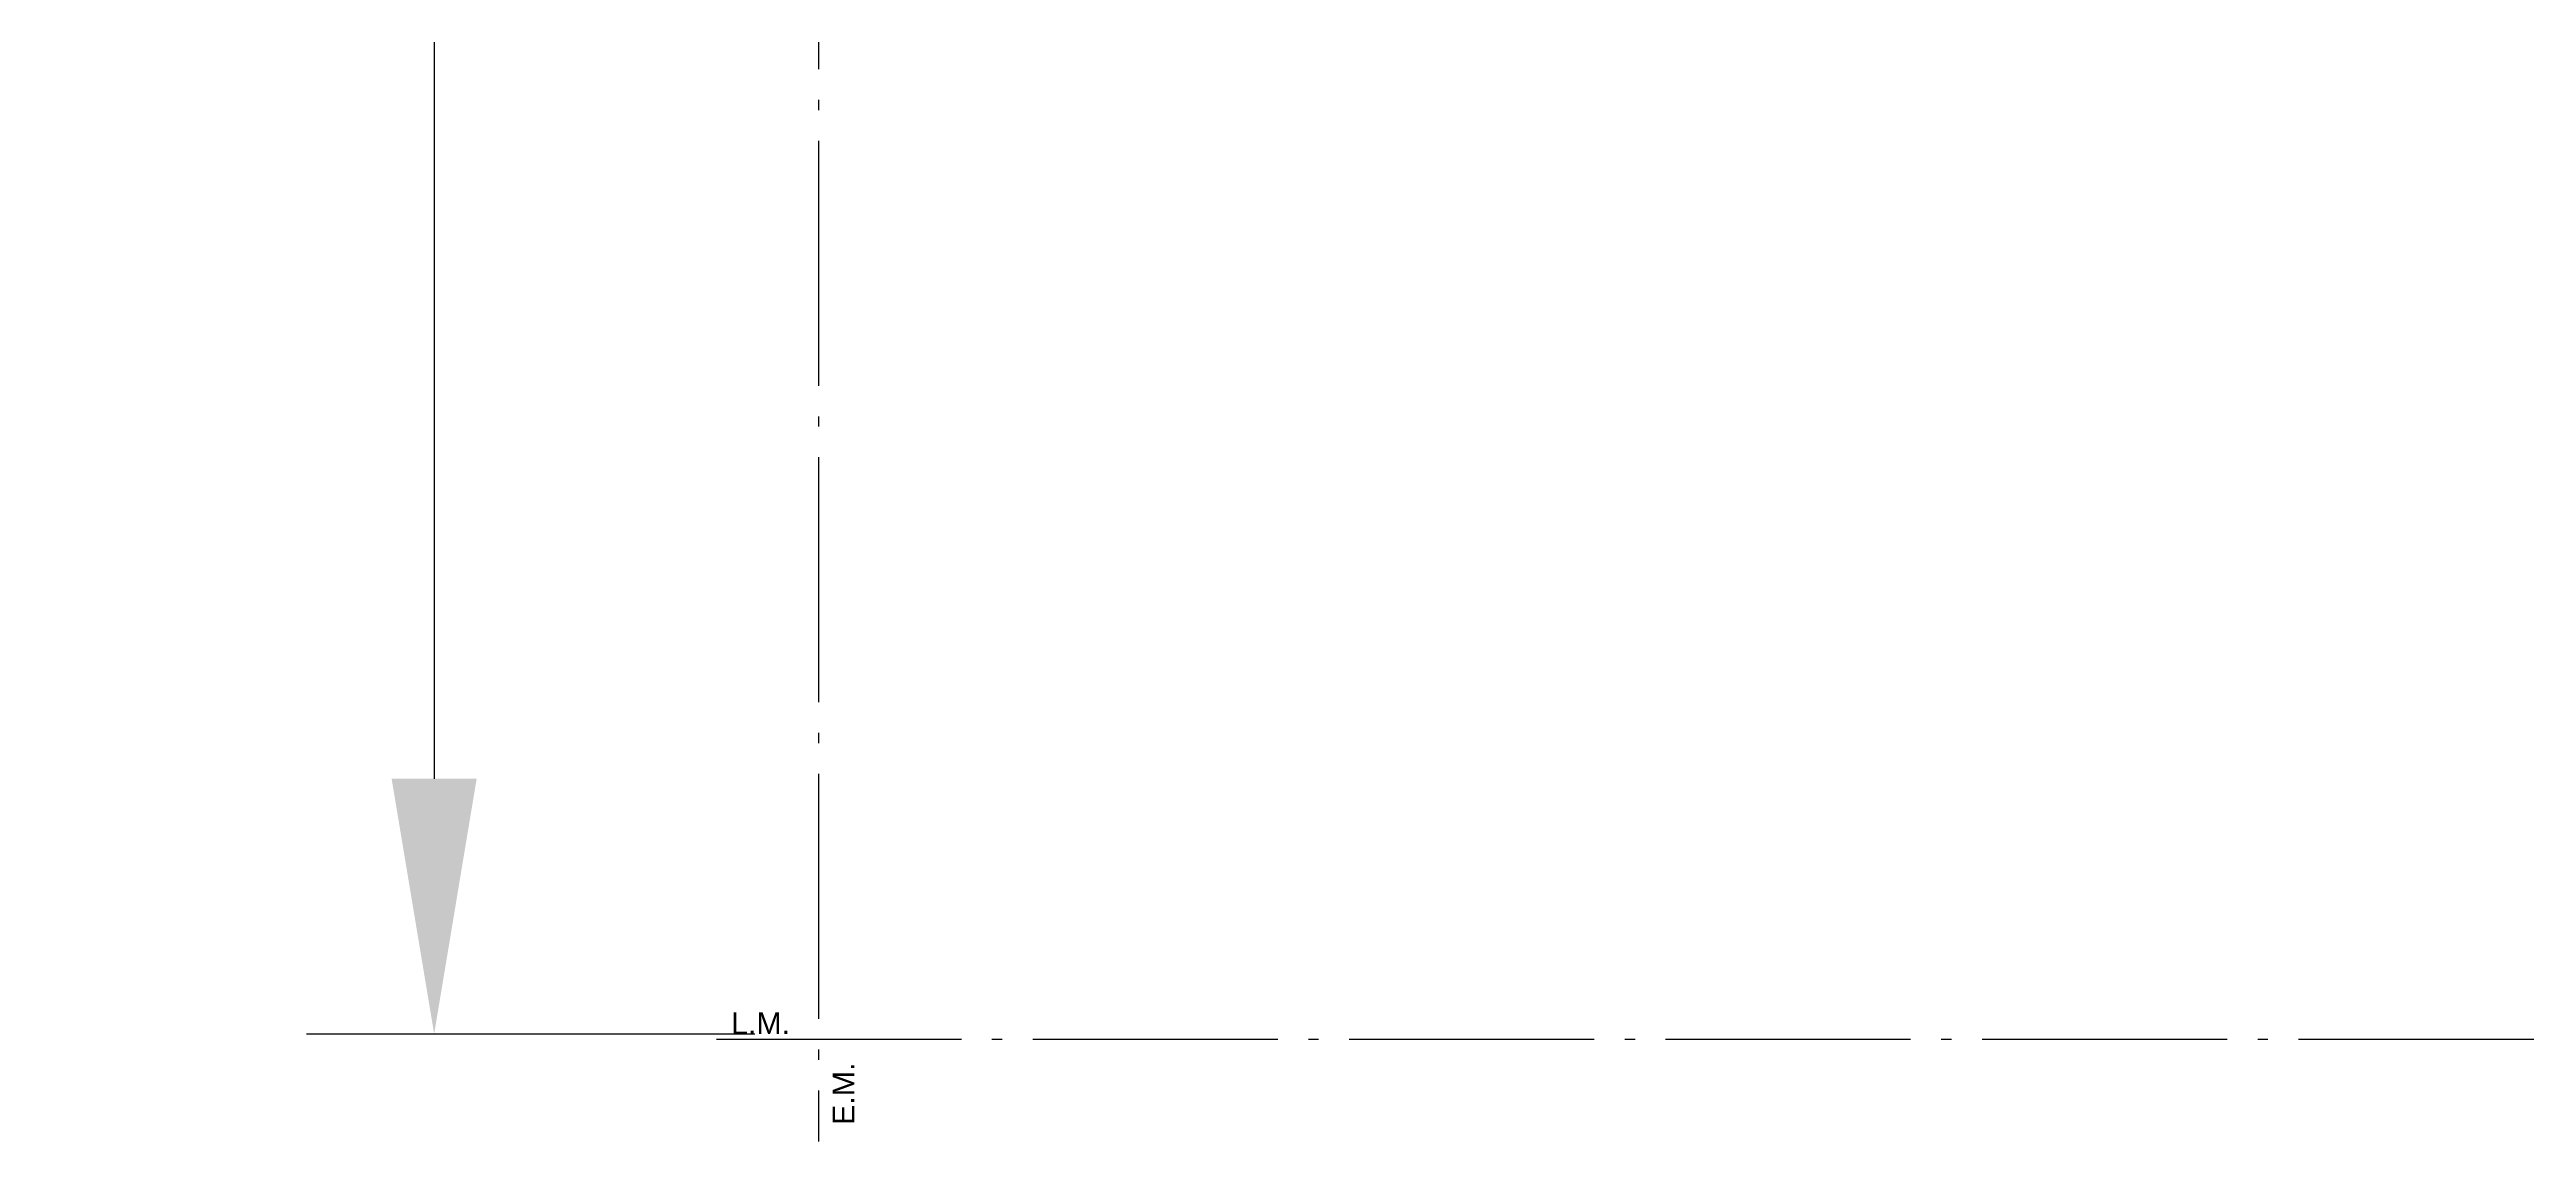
# Model space of a CAD drawing. Header units: millimetres. Extents: x 2359 to 2651, y 2020 to 2122.
# Drawn here: x 2437.76 to 2462.03, y 2068.19 to 2078.88 of the extents above; entities that cross this region are included whole.
import ezdxf

# ---------------------------------------------------------------- set-up
doc = ezdxf.new("R2010")
doc.units = ezdxf.units.MM
doc.linetypes.add('ACAD_ISO04W100', pattern=[30, 24, -3, 0, -3])
doc.layers.get('0').update_dxf_attribs({"color": 4})
doc.styles.get("Standard").update_dxf_attribs({"font": 'arial.ttf'})
doc.dimstyles.new('ISO-25', dxfattribs={"dimtxt": 2.5, "dimasz": 2.5, "dimexe": 1.25, "dimexo": 0.625, "dimtad": 1, "dimtxsty": 'Standard', "dimcen": 2.5, "dimadec": 0, "dimazin": 0, "dimtfac": 1, "dimtmove": 0, "dimatfit": 3, "dimfxl": 1, "dimarcsym": 0})

# ---------------------------------------------------------------- blocks, each defined once
blk = doc.blocks.new('*D49')
at = {"color": 0, "lineweight": -2, "transparency": 16777216}
for p, q in [((2444.673, 2107.99), (2440.283, 2107.99)), ((2441.533, 2105.49), (2441.533, 2071.741)), ((2444.673, 2069.241), (2440.283, 2069.241))]:
    blk.add_line(p, q, dxfattribs=at)
at = {"color": 0, "transparency": 16777216}
for points in [[(2441.116, 2105.49), (2441.949, 2105.49), (2441.533, 2107.99)], [(2441.116, 2071.741), (2441.949, 2071.741), (2441.533, 2069.241)]]:
    blk.add_solid(points, dxfattribs=at)
at = {"layer": 'Defpoints', "color": 0, "transparency": 16777216}
for p in [(2445.298, 2107.99), (2441.533, 2069.241), (2445.298, 2069.241)]:
    blk.add_point(p, dxfattribs=at)
at = {"color": 0, "transparency": 16777216, "insert": (2439.405, 2088.615), "char_height": 2.5, "attachment_point": 5, "rotation": 90}
blk.add_mtext('38,75', dxfattribs=at)

msp = doc.modelspace()

# ---------------------------------------------------------------- linework, layer by layer
at = {"color": 7, "linetype": 'ACAD_ISO04W100', "ltscale": 0.1}
for p, q in [((2445.298, 2108.99), (2445.298, 2068.19)), ((2444.298, 2069.19), (2486.298, 2069.19))]:
    msp.add_line(p, q, dxfattribs=at)

# ---------------------------------------------------------------- texts
at = {"insert": (2444.442, 2069.241), "char_height": 0.04254, "attachment_point": 7}
msp.add_mtext_dynamic_manual_height_columns('{\\H5x;L.M.}', width=6.18774, gutter_width=12.5, heights=[0], dxfattribs=at)
at = {"insert": (2445.649, 2068.352), "char_height": 0.04254, "attachment_point": 7, "rotation": 90}
msp.add_mtext_dynamic_manual_height_columns('{\\H5x;E.M.}', width=6.18774, gutter_width=12.5, heights=[0], dxfattribs=at)

# ---------------------------------------------------------------- dimensions: what is measured, and where the dimension line sits
at = {"color": 2}
dim = msp.add_linear_dim(base=(2441.533, 2069.241), p1=(2445.298, 2107.99), p2=(2445.298, 2069.241), angle=90, dimstyle='ISO-25', dxfattribs=at)
dim.commit()
dim.dimension.update_dxf_attribs({"geometry": '*D49', "text_midpoint": (2439.405, 2088.615)})

doc.saveas('drawing.dxf')
